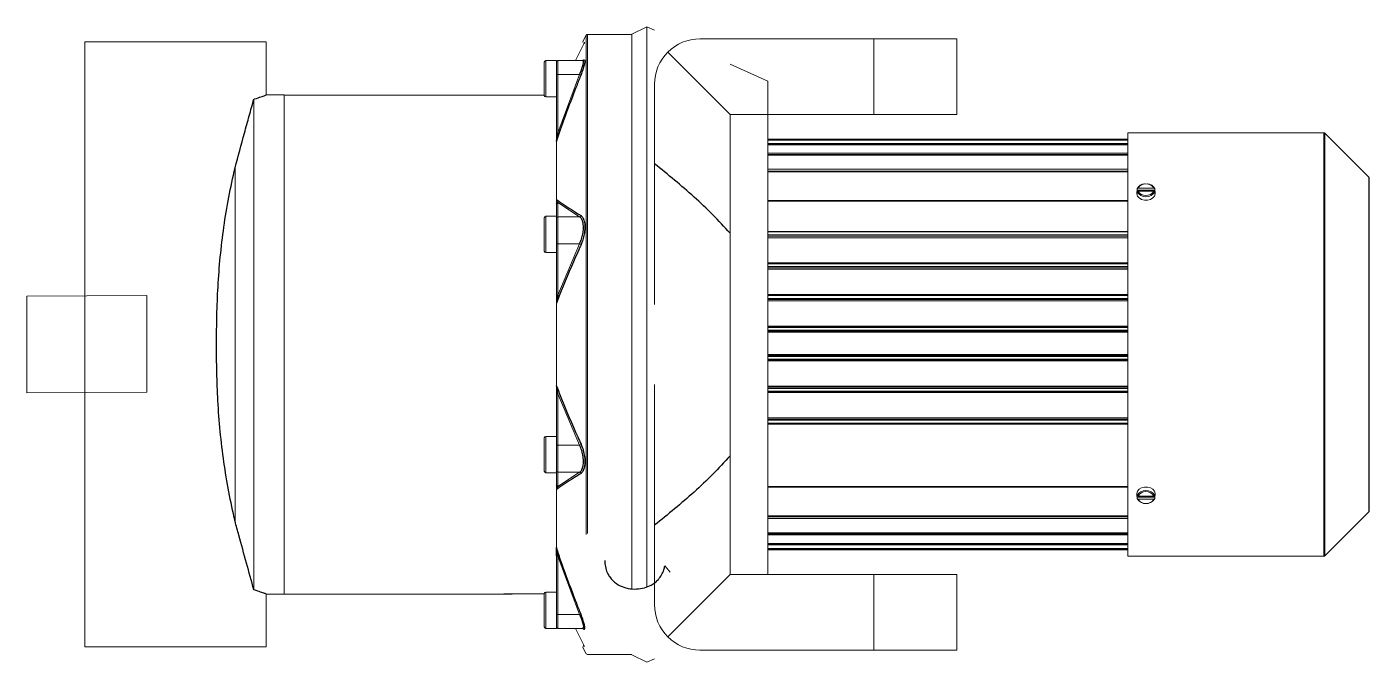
# Model space of a CAD drawing. Header units: millimetres. Extents: x 3795014 to 4300160, y 3869364 to 4016788.
# Drawn here: x 4220350.9 to 4220572.8, y 3927939.3 to 3928044.3 of the extents above; entities that cross this region are included whole.
import ezdxf

# ---------------------------------------------------------------- set-up
doc = ezdxf.new("R2010")
doc.units = ezdxf.units.MM
doc.layers.add('Дополнительная', color=7, linetype='Continuous', lineweight=18)

msp = doc.modelspace()

# ---------------------------------------------------------------- linework, layer by layer
at = {"color": 0, "linetype": 'Continuous', "lineweight": -3}
for points, knots in [([(4220443.05, 3928041.75, 0), (4220443.05, 3928041.75, 0), (4220443.06, 3928041.74, 0), (4220443.04, 3928041.71, 0), (4220443.02, 3928041.65, 0), (4220442.99, 3928041.58, 0), (4220442.96, 3928041.53, 0), (4220442.95, 3928041.5, 0)], [0, 0, 0, 0, 0.185607, 0.371089, 0.560628, 0.766123, 1, 1, 1, 1]), ([(4220442.28, 3928036.43, 0), (4220442.39, 3928036.69, 0), (4220442.61, 3928037.22, 0), (4220442.84, 3928037.93, 0), (4220442.93, 3928038.46, 0), (4220442.91, 3928038.72, 0), (4220442.81, 3928038.68, 0), (4220442.78, 3928038.67, 0)], [0, 0, 0, 0, 0.214874, 0.443103, 0.668733, 0.906613, 1, 1, 1, 1]), ([(4220442.76, 3928038.67, 0), (4220442.8, 3928038.71, 0), (4220442.95, 3928038.89, 0), (4220443.1, 3928038.88, 0), (4220443.16, 3928038.6, 0), (4220443.06, 3928038.01, 0), (4220442.84, 3928037.25, 0), (4220442.62, 3928036.67, 0), (4220442.51, 3928036.39, 0)], [0, 0, 0, 0, 0.059347, 0.266282, 0.45935, 0.642381, 0.82694, 1, 1, 1, 1]), ([(4220442.51, 3928036.39, 0), (4220442.45, 3928036.24, 0), (4220442.15, 3928035.48, 0), (4220440.9, 3928032.3, 0), (4220439.6, 3928028.8, 0), (4220438.61, 3928025.89, 0), (4220438.45, 3928025.43, 0)], [0, 0, 0, 0, 0.041712, 0.20856, 0.876044, 1, 1, 1, 1]), ([(4220388.43, 3928032.35, 0), (4220388.46, 3928032.36, 0), (4220388.92, 3928032.5, 0), (4220389.68, 3928032.76, 0), (4220390.29, 3928032.98, 0), (4220390.53, 3928033.07, 0), (4220390.47, 3928033.04, 0), (4220390.46, 3928033.04, 0)], [0, 0, 0, 0, 0.027109, 0.348647, 0.680487, 0.985831, 1, 1, 1, 1]), ([(4220385.31, 3928021, 0), (4220385.83, 3928022.92, 0), (4220386.61, 3928025.82, 0), (4220387.66, 3928029.59, 0), (4220388.17, 3928031.43, 0), (4220388.43, 3928032.35, 0)], [0, 0, 0, 0, 0.497568, 0.748292, 1, 1, 1, 1]), ([(4220438.43, 3928026.71, 0), (4220438.43, 3928026.65, 0), (4220438.43, 3928026.26, 0), (4220438.43, 3928025.75, 0), (4220438.43, 3928025.42, 0), (4220438.43, 3928025.34, 0)], [0, 0, 0, 0, 0.129151, 0.778934, 1, 1, 1, 1]), ([(4220438.45, 3928025.43, 0), (4220438.47, 3928025.52, 0), (4220438.53, 3928025.87, 0), (4220438.61, 3928026.34, 0), (4220438.67, 3928026.71, 0), (4220438.68, 3928026.77, 0)], [0, 0, 0, 0, 0.208155, 0.867764, 1, 1, 1, 1]), ([(4220467.16, 3928010.2, 0), (4220466.21, 3928011.23, 0), (4220464.3, 3928013.3, 0), (4220461.21, 3928016.2, 0), (4220458, 3928018.99, 0), (4220455.77, 3928020.76, 0), (4220454.66, 3928021.65, 0)], [0, 0, 0, 0, 0.248421, 0.497686, 0.748674, 1, 1, 1, 1]), ([(4220385.31, 3927962.59, 0), (4220384.96, 3927964.2, 0), (4220384.24, 3927967.43, 0), (4220383.43, 3927972.39, 0), (4220382.83, 3927977.43, 0), (4220382.46, 3927982.38, 0), (4220382.28, 3927987.21, 0), (4220382.24, 3927991.91, 0), (4220382.29, 3927996.62, 0), (4220382.47, 3928001.42, 0), (4220382.84, 3928006.28, 0), (4220383.43, 3928011.23, 0), (4220384.24, 3928016.16, 0), (4220384.95, 3928019.38, 0), (4220385.31, 3928021, 0)], [0, 0, 0, 0, 0.085044, 0.17011, 0.256508, 0.342919, 0.422399, 0.501886, 0.581656, 0.661418, 0.74551, 0.829591, 0.914806, 1, 1, 1, 1]), ([(4220438.43, 3928015.7, 0), (4220438.43, 3928015.69, 0), (4220438.43, 3928015.55, 0), (4220438.43, 3928015.27, 0), (4220438.43, 3928015.12, 0), (4220438.43, 3928015.03, 0)], [0, 0, 0, 0, 0.02554, 0.351288, 1, 1, 1, 1]), ([(4220438.45, 3928015.77, 0), (4220438.5, 3928015.73, 0), (4220438.76, 3928015.54, 0), (4220439.88, 3928014.76, 0), (4220441.19, 3928013.9, 0), (4220442.33, 3928013.2, 0), (4220442.51, 3928013.09, 0)], [0, 0, 0, 0, 0.041712, 0.208561, 0.87606, 1, 1, 1, 1]), ([(4220438.45, 3928015.77, 0), (4220438.48, 3928015.69, 0), (4220438.55, 3928015.46, 0), (4220438.62, 3928015.35, 0), (4220438.68, 3928015.27, 0)], [0, 0, 0, 0, 0.337908, 1, 1, 1, 1]), ([(4220442.28, 3928008.43, 0), (4220442.39, 3928008.68, 0), (4220442.61, 3928009.18, 0), (4220442.84, 3928010.08, 0), (4220442.94, 3928011.01, 0), (4220442.88, 3928011.88, 0), (4220442.66, 3928012.58, 0), (4220442.41, 3928012.79, 0), (4220442.28, 3928012.9, 0)], [0, 0, 0, 0, 0.151476, 0.312367, 0.471426, 0.63912, 0.819349, 1, 1, 1, 1]), ([(4220442.51, 3928013.09, 0), (4220442.64, 3928012.98, 0), (4220442.89, 3928012.75, 0), (4220443.11, 3928011.99, 0), (4220443.16, 3928011.05, 0), (4220443.06, 3928010.04, 0), (4220442.84, 3928009.07, 0), (4220442.62, 3928008.53, 0), (4220442.51, 3928008.27, 0)], [0, 0, 0, 0, 0.179989, 0.360384, 0.52869, 0.688247, 0.849136, 1, 1, 1, 1]), ([(4220442.51, 3928008.27, 0), (4220442.45, 3928008.13, 0), (4220442.15, 3928007.47, 0), (4220440.9, 3928004.67, 0), (4220439.6, 3928001.59, 0), (4220438.61, 3927999.03, 0), (4220438.45, 3927998.63, 0)], [0, 0, 0, 0, 0.0417118, 0.2085599, 0.8760444, 1, 1, 1, 1]), ([(4220438.43, 3928000.06, 0), (4220438.43, 3928000, 0), (4220438.43, 3927999.66, 0), (4220438.43, 3927999.17, 0), (4220438.43, 3927998.72, 0), (4220438.43, 3927998.61, 0)], [0, 0, 0, 0, 0.1291506, 0.7789339, 1, 1, 1, 1]), ([(4220438.68, 3927999.93, 0), (4220438.67, 3927999.88, 0), (4220438.61, 3927999.55, 0), (4220438.53, 3927999.13, 0), (4220438.47, 3927998.72, 0), (4220438.45, 3927998.63, 0)], [0, 0, 0, 0, 0.132236, 0.791845, 1, 1, 1, 1]), ([(4220438.43, 3927984.98, 0), (4220438.43, 3927984.97, 0), (4220438.43, 3927984.79, 0), (4220438.43, 3927984.27, 0), (4220438.43, 3927983.83, 0), (4220438.43, 3927983.53, 0)], [0, 0, 0, 0, 0.02554, 0.351288, 1, 1, 1, 1]), ([(4220438.45, 3927984.97, 0), (4220438.5, 3927984.83, 0), (4220438.76, 3927984.15, 0), (4220439.88, 3927981.32, 0), (4220441.19, 3927978.24, 0), (4220442.33, 3927975.72, 0), (4220442.51, 3927975.33, 0)], [0, 0, 0, 0, 0.041712, 0.208561, 0.87606, 1, 1, 1, 1]), ([(4220438.68, 3927983.66, 0), (4220438.62, 3927983.93, 0), (4220438.55, 3927984.35, 0), (4220438.48, 3927984.81, 0), (4220438.45, 3927984.97, 0)], [0, 0, 0, 0, 0.662092, 1, 1, 1, 1]), ([(4220442.28, 3927970.69, 0), (4220442.39, 3927970.78, 0), (4220442.61, 3927970.95, 0), (4220442.84, 3927971.52, 0), (4220442.94, 3927972.3, 0), (4220442.88, 3927973.25, 0), (4220442.66, 3927974.28, 0), (4220442.41, 3927974.87, 0), (4220442.28, 3927975.16, 0)], [0, 0, 0, 0, 0.151476, 0.312367, 0.471426, 0.63912, 0.819349, 1, 1, 1, 1]), ([(4220442.51, 3927975.33, 0), (4220442.64, 3927975.01, 0), (4220442.89, 3927974.37, 0), (4220443.11, 3927973.26, 0), (4220443.16, 3927972.23, 0), (4220443.06, 3927971.39, 0), (4220442.84, 3927970.78, 0), (4220442.62, 3927970.59, 0), (4220442.51, 3927970.5, 0)], [0, 0, 0, 0, 0.179989, 0.360384, 0.52869, 0.688247, 0.849136, 1, 1, 1, 1]), ([(4220467.16, 3927973.39, 0), (4220466.21, 3927972.36, 0), (4220464.3, 3927970.29, 0), (4220461.21, 3927967.39, 0), (4220458, 3927964.6, 0), (4220455.77, 3927962.83, 0), (4220454.66, 3927961.94, 0)], [0, 0, 0, 0, 0.248421, 0.497686, 0.748674, 1, 1, 1, 1]), ([(4220438.43, 3927968.57, 0), (4220438.43, 3927968.55, 0), (4220438.43, 3927968.45, 0), (4220438.43, 3927968.28, 0), (4220438.43, 3927967.97, 0), (4220438.43, 3927967.89, 0)], [0, 0, 0, 0, 0.129151, 0.778934, 1, 1, 1, 1]), ([(4220442.51, 3927970.5, 0), (4220442.45, 3927970.46, 0), (4220442.15, 3927970.28, 0), (4220440.9, 3927969.5, 0), (4220439.6, 3927968.65, 0), (4220438.61, 3927967.93, 0), (4220438.45, 3927967.82, 0)], [0, 0, 0, 0, 0.0417118, 0.2085599, 0.8760444, 1, 1, 1, 1]), ([(4220438.68, 3927968.32, 0), (4220438.67, 3927968.31, 0), (4220438.61, 3927968.21, 0), (4220438.53, 3927968.08, 0), (4220438.47, 3927967.87, 0), (4220438.45, 3927967.82, 0)], [0, 0, 0, 0, 0.132236, 0.791845, 1, 1, 1, 1]), ([(4220388.43, 3927951.25, 0), (4220388.02, 3927952.71, 0), (4220387.2, 3927955.64, 0), (4220386.15, 3927959.48, 0), (4220385.52, 3927961.81, 0), (4220385.31, 3927962.59, 0)], [0, 0, 0, 0, 0.397502, 0.7987903, 1, 1, 1, 1]), ([(4220438.43, 3927958.25, 0), (4220438.43, 3927958.25, 0), (4220438.43, 3927958.14, 0), (4220438.43, 3927957.68, 0), (4220438.43, 3927957.2, 0), (4220438.43, 3927956.88, 0)], [0, 0, 0, 0, 0.02554, 0.351288, 1, 1, 1, 1]), ([(4220438.43, 3927956.88, 0), (4220438.43, 3927956.94, 0), (4220438.43, 3927957.33, 0), (4220438.43, 3927957.84, 0), (4220438.43, 3927958.17, 0), (4220438.43, 3927958.25, 0)], [0, 0, 0, 0, 0.129151, 0.778934, 1, 1, 1, 1]), ([(4220438.68, 3927956.82, 0), (4220438.62, 3927957.13, 0), (4220438.55, 3927957.6, 0), (4220438.48, 3927958.02, 0), (4220438.45, 3927958.16, 0)], [0, 0, 0, 0, 0.662092, 1, 1, 1, 1]), ([(4220438.45, 3927958.16, 0), (4220438.5, 3927958.01, 0), (4220438.65, 3927957.56, 0), (4220438.81, 3927957.11, 0), (4220438.91, 3927956.82, 0)], [0, 0, 0, 0, 0.343216, 1, 1, 1, 1]), ([(4220442.51, 3927947.21, 0), (4220442.45, 3927947.36, 0), (4220442.15, 3927948.11, 0), (4220440.9, 3927951.29, 0), (4220439.6, 3927954.79, 0), (4220438.61, 3927957.71, 0), (4220438.45, 3927958.16, 0)], [0, 0, 0, 0, 0.041712, 0.20856, 0.876044, 1, 1, 1, 1]), ([(4220438.45, 3927958.16, 0), (4220438.47, 3927958.08, 0), (4220438.53, 3927957.72, 0), (4220438.61, 3927957.25, 0), (4220438.67, 3927956.88, 0), (4220438.68, 3927956.82, 0)], [0, 0, 0, 0, 0.208155, 0.867764, 1, 1, 1, 1]), ([(4220446.44, 3927956.12, 0), (4220446.45, 3927955.77, 0), (4220446.49, 3927955.07, 0), (4220446.78, 3927954.15, 0), (4220447.22, 3927953.37, 0), (4220447.88, 3927952.6, 0), (4220448.87, 3927951.9, 0), (4220450.25, 3927951.44, 0), (4220451.67, 3927951.33, 0), (4220453.02, 3927951.55, 0), (4220454.04, 3927951.96, 0), (4220454.78, 3927952.46, 0), (4220455.38, 3927953.02, 0), (4220455.87, 3927953.72, 0), (4220456.21, 3927954.48, 0), (4220456.32, 3927955, 0), (4220456.36, 3927955.23, 0)], [0, 0, 0, 0, 0.081577, 0.163072, 0.226074, 0.288998, 0.386769, 0.468078, 0.549704, 0.624028, 0.699691, 0.752131, 0.804636, 0.874494, 0.944449, 1, 1, 1, 1]), ([(4220390.46, 3927950.55, 0), (4220390.43, 3927950.56, 0), (4220390.37, 3927950.59, 0), (4220389.78, 3927950.8, 0), (4220389.08, 3927951.04, 0), (4220388.56, 3927951.2, 0), (4220388.43, 3927951.25, 0)], [0, 0, 0, 0, 0.300687, 0.595642, 0.898715, 1, 1, 1, 1]), ([(4220442.28, 3927947.16, 0), (4220442.39, 3927946.9, 0), (4220442.61, 3927946.37, 0), (4220442.84, 3927945.66, 0), (4220442.93, 3927945.14, 0), (4220442.91, 3927944.87, 0), (4220442.81, 3927944.91, 0), (4220442.78, 3927944.92, 0)], [0, 0, 0, 0, 0.214874, 0.443103, 0.668733, 0.906613, 1, 1, 1, 1]), ([(4220442.76, 3927944.92, 0), (4220442.8, 3927944.88, 0), (4220442.95, 3927944.7, 0), (4220443.1, 3927944.71, 0), (4220443.16, 3927944.99, 0), (4220443.06, 3927945.58, 0), (4220442.84, 3927946.34, 0), (4220442.62, 3927946.92, 0), (4220442.51, 3927947.21, 0)], [0, 0, 0, 0, 0.059347, 0.266282, 0.45935, 0.642381, 0.82694, 1, 1, 1, 1]), ([(4220443.05, 3927941.84, 0), (4220443.05, 3927941.85, 0), (4220443.06, 3927941.85, 0), (4220443.04, 3927941.89, 0), (4220443.02, 3927941.94, 0), (4220442.99, 3927942.01, 0), (4220442.96, 3927942.06, 0), (4220442.95, 3927942.09, 0)], [0, 0, 0, 0, 0.185607, 0.371089, 0.560628, 0.766123, 1, 1, 1, 1])]:
    msp.add_open_spline(points, degree=3, knots=knots, dxfattribs=at)
at = {"layer": 'Дополнительная', "linetype": 'Continuous'}
for p, q in [((4220453.41, 3928044.3, 0), (4220450.91, 3928043.09, 0)), ((4220454.66, 3928043.73, 0), (4220453.41, 3928044.3, 0)), ((4220453.41, 3928044.3, 0), (4220453.41, 3927951.71, 0)), ((4220360.47, 3927967.73, 0), (4220360.47, 3928041.8, 0)), ((4220360.47, 3928041.8, 0), (4220390.47, 3928041.8, 0)), ((4220390.47, 3928041.8, 0), (4220390.47, 3928033.04, 0)), ((4220443.36, 3928042.91, 0), (4220442.78, 3928041.76, 0)), ((4220443.36, 3927991.8, 0), (4220443.36, 3928042.91, 0)), ((4220450.91, 3928043.05, 0), (4220443.58, 3928043.05, 0)), ((4220443.58, 3928043.05, 0), (4220443.58, 3927991.8, 0)), ((4220450.91, 3928043.09, 0), (4220450.91, 3927951.36, 0)), ((4220462.16, 3928042.31, 0), (4220490.91, 3928042.31, 0)), ((4220490.91, 3928042.31, 0), (4220490.91, 3928029.81, 0)), ((4220490.91, 3928042.31, 0), (4220504.66, 3928042.31, 0)), ((4220504.66, 3928042.31, 0), (4220504.66, 3928029.81, 0)), ((4220442.95, 3928041.5, 0), (4220441.58, 3928038.71, 0)), ((4220467.16, 3928029.81, 0), (4220456.86, 3928040.12, 0)), ((4220436.43, 3928035.73, 0), (4220436.43, 3928038.46, 0)), ((4220438.43, 3928038.71, 0), (4220436.68, 3928038.71, 0)), ((4220436.68, 3928038.71, 0), (4220436.68, 3928035.73, 0)), ((4220438.43, 3928038.71, 0), (4220438.43, 3928035.2, 0)), ((4220442.78, 3928038.71, 0), (4220438.68, 3928038.71, 0)), ((4220438.68, 3928038.71, 0), (4220438.68, 3928036.43, 0)), ((4220442.82, 3928038.72, 0), (4220442.81, 3928038.71, 0)), ((4220473.41, 3928035.3, 0), (4220467.16, 3928038.11, 0)), ((4220436.43, 3928032.96, 0), (4220436.43, 3928035.73, 0)), ((4220436.68, 3928035.73, 0), (4220436.68, 3928032.71, 0)), ((4220438.43, 3928026.71, 0), (4220438.43, 3928035.2, 0)), ((4220438.68, 3928026.77, 0), (4220442.28, 3928036.43, 0)), ((4220438.68, 3928036.43, 0), (4220438.68, 3928026.77, 0)), ((4220438.68, 3928036.43, 0), (4220442.28, 3928036.43, 0)), ((4220473.41, 3928035.3, 0), (4220473.41, 3927953.78, 0)), ((4220393.43, 3928033.05, 0), (4220390.46, 3928033.05, 0)), ((4220393.43, 3927991.8, 0), (4220393.43, 3928032.99, 0)), ((4220393.43, 3928032.99, 0), (4220393.43, 3927950.55, 0)), ((4220393.43, 3928032.99, 0), (4220406.97, 3928032.99, 0)), ((4220406.97, 3928032.99, 0), (4220429.73, 3928032.99, 0)), ((4220429.73, 3928032.99, 0), (4220436.43, 3928032.99, 0)), ((4220454.66, 3928034.81, 0), (4220454.66, 3927998.42, 0)), ((4220388.43, 3927951.25, 0), (4220388.43, 3928032.35, 0)), ((4220436.68, 3928032.71, 0), (4220438.43, 3928032.71, 0)), ((4220467.16, 3928029.81, 0), (4220467.16, 3927986.96, 0)), ((4220467.16, 3928029.81, 0), (4220490.91, 3928029.81, 0)), ((4220490.91, 3928029.81, 0), (4220504.66, 3928029.81, 0)), ((4220438.43, 3928026.71, 0), (4220438.43, 3928015.93, 0)), ((4220565.31, 3928026.8, 0), (4220532.91, 3928026.8, 0)), ((4220532.91, 3928026.8, 0), (4220532.91, 3927956.8, 0)), ((4220565.31, 3927967.19, 0), (4220565.31, 3928026.8, 0)), ((4220572.73, 3928019.47, 0), (4220565.48, 3928026.72, 0)), ((4220565.48, 3928026.72, 0), (4220565.48, 3927956.87, 0)), ((4220438.45, 3928025.43, 0), (4220438.45, 3928015.77, 0)), ((4220532.91, 3928025.74, 0), (4220473.41, 3928025.74, 0)), ((4220532.91, 3928025.74, 0), (4220473.41, 3928025.74, 0)), ((4220532.91, 3928025.71, 0), (4220473.41, 3928025.71, 0)), ((4220532.91, 3928025.56, 0), (4220473.41, 3928025.56, 0)), ((4220532.91, 3928025.02, 0), (4220473.41, 3928025.02, 0)), ((4220532.91, 3928025.02, 0), (4220473.41, 3928025.02, 0)), ((4220532.91, 3928024.91, 0), (4220473.41, 3928024.91, 0)), ((4220532.91, 3928024.77, 0), (4220473.41, 3928024.77, 0)), ((4220532.91, 3928023.41, 0), (4220473.41, 3928023.41, 0)), ((4220532.91, 3928023.4, 0), (4220473.41, 3928023.4, 0)), ((4220532.91, 3928023.22, 0), (4220473.41, 3928023.22, 0)), ((4220532.91, 3928023.08, 0), (4220473.41, 3928023.08, 0)), ((4220385.31, 3927962.59, 0), (4220385.31, 3928021, 0)), ((4220532.91, 3928020.78, 0), (4220473.41, 3928020.78, 0)), ((4220532.91, 3928020.75, 0), (4220473.41, 3928020.75, 0)), ((4220532.91, 3928020.47, 0), (4220473.41, 3928020.47, 0)), ((4220532.91, 3928020.35, 0), (4220473.41, 3928020.35, 0)), ((4220572.73, 3927964.12, 0), (4220572.73, 3928019.47, 0)), ((4220534.61, 3928017.66, 0), (4220534.46, 3928017.55, 0)), ((4220534.46, 3928017.55, 0), (4220534.46, 3928017.3, 0)), ((4220534.46, 3928017.3, 0), (4220537.36, 3928017.3, 0)), ((4220537.21, 3928017.66, 0), (4220534.61, 3928017.66, 0)), ((4220535.71, 3928018.33, 0), (4220535.69, 3928018.33, 0)), ((4220536.14, 3928018.33, 0), (4220536.11, 3928018.33, 0)), ((4220537.36, 3928017.55, 0), (4220537.21, 3928017.66, 0)), ((4220537.36, 3928017.3, 0), (4220537.36, 3928017.55, 0)), ((4220572.81, 3927964.3, 0), (4220572.81, 3928019.3, 0)), ((4220360.47, 3928015.86, 0), (4220360.47, 3927941.8, 0)), ((4220438.43, 3928015.54, 0), (4220438.43, 3928015.03, 0)), ((4220438.43, 3928012.99, 0), (4220438.43, 3928015.03, 0)), ((4220442.28, 3928012.9, 0), (4220438.68, 3928015.27, 0)), ((4220438.68, 3928015.27, 0), (4220438.68, 3928012.9, 0)), ((4220532.91, 3928015.59, 0), (4220473.41, 3928015.59, 0)), ((4220532.91, 3928015.47, 0), (4220473.41, 3928015.47, 0)), ((4220534.41, 3928017.04, 0), (4220534.41, 3928016.68, 0)), ((4220534.46, 3928017.03, 0), (4220534.61, 3928017.13, 0)), ((4220534.46, 3928016.78, 0), (4220534.46, 3928017.03, 0)), ((4220534.61, 3928017.13, 0), (4220537.21, 3928017.13, 0)), ((4220537.21, 3928017.13, 0), (4220537.36, 3928017.03, 0)), ((4220537.36, 3928017.03, 0), (4220537.36, 3928016.78, 0)), ((4220537.41, 3928016.68, 0), (4220537.41, 3928017.04, 0)), ((4220438.43, 3928012.99, 0), (4220436.68, 3928012.99, 0)), ((4220436.68, 3928012.99, 0), (4220436.68, 3928007.88, 0)), ((4220438.43, 3928012.99, 0), (4220438.43, 3928007.54, 0)), ((4220438.68, 3928012.9, 0), (4220438.68, 3928008.43, 0)), ((4220438.68, 3928012.9, 0), (4220442.28, 3928012.9, 0)), ((4220436.43, 3928008.05, 0), (4220436.43, 3928012.74, 0)), ((4220438.68, 3928008.43, 0), (4220442.28, 3928008.43, 0)), ((4220438.68, 3927999.93, 0), (4220442.28, 3928008.43, 0)), ((4220438.68, 3928008.43, 0), (4220438.68, 3927999.93, 0)), ((4220532.91, 3928010.49, 0), (4220473.41, 3928010.49, 0)), ((4220532.91, 3928010.46, 0), (4220473.41, 3928010.46, 0)), ((4220532.91, 3928010.39, 0), (4220473.41, 3928010.39, 0)), ((4220532.91, 3928009.94, 0), (4220473.41, 3928009.94, 0)), ((4220532.91, 3928009.71, 0), (4220473.41, 3928009.71, 0)), ((4220532.91, 3928009.68, 0), (4220473.41, 3928009.68, 0)), ((4220532.91, 3928009.45, 0), (4220473.41, 3928009.45, 0)), ((4220436.43, 3928007.24, 0), (4220436.43, 3928008.05, 0)), ((4220436.68, 3928007.88, 0), (4220436.68, 3928006.99, 0)), ((4220436.68, 3928006.99, 0), (4220438.43, 3928006.99, 0)), ((4220438.43, 3928000.06, 0), (4220438.43, 3928007.54, 0)), ((4220532.91, 3928005.28, 0), (4220473.41, 3928005.28, 0)), ((4220532.91, 3928005.22, 0), (4220473.41, 3928005.22, 0)), ((4220532.91, 3928005.13, 0), (4220473.41, 3928005.13, 0)), ((4220532.91, 3928004.68, 0), (4220473.41, 3928004.68, 0)), ((4220532.91, 3928004.47, 0), (4220473.41, 3928004.47, 0)), ((4220532.91, 3928004.45, 0), (4220473.41, 3928004.45, 0)), ((4220532.91, 3928004.24, 0), (4220473.41, 3928004.24, 0)), ((4220438.43, 3928000.06, 0), (4220438.43, 3927983.53, 0)), ((4220532.91, 3928000.07, 0), (4220473.41, 3928000.07, 0)), ((4220532.91, 3927999.98, 0), (4220473.41, 3927999.98, 0)), ((4220532.91, 3927999.87, 0), (4220473.41, 3927999.87, 0)), ((4220438.45, 3927998.63, 0), (4220438.45, 3927984.97, 0)), ((4220532.91, 3927999.42, 0), (4220473.41, 3927999.42, 0)), ((4220532.91, 3927999.23, 0), (4220473.41, 3927999.23, 0)), ((4220532.91, 3927999.21, 0), (4220473.41, 3927999.21, 0)), ((4220532.91, 3927999.03, 0), (4220473.41, 3927999.03, 0)), ((4220467.16, 3927953.78, 0), (4220467.16, 3927996.63, 0)), ((4220532.91, 3927994.85, 0), (4220473.41, 3927994.85, 0)), ((4220532.91, 3927994.74, 0), (4220473.41, 3927994.74, 0)), ((4220532.91, 3927994.6, 0), (4220473.41, 3927994.6, 0)), ((4220532.91, 3927994.15, 0), (4220473.41, 3927994.15, 0)), ((4220532.91, 3927993.99, 0), (4220473.41, 3927993.99, 0)), ((4220532.91, 3927993.97, 0), (4220473.41, 3927993.97, 0)), ((4220532.91, 3927993.81, 0), (4220473.41, 3927993.81, 0)), ((4220393.43, 3927950.55, 0), (4220393.43, 3927991.8, 0)), ((4220443.36, 3927960.39, 0), (4220443.36, 3927991.8, 0)), ((4220443.58, 3927991.8, 0), (4220443.58, 3927960.57, 0)), ((4220532.91, 3927990.13, 0), (4220473.41, 3927990.13, 0)), ((4220532.91, 3927989.99, 0), (4220473.41, 3927989.99, 0)), ((4220532.91, 3927989.83, 0), (4220473.41, 3927989.83, 0)), ((4220532.91, 3927989.38, 0), (4220473.41, 3927989.38, 0)), ((4220532.91, 3927989.24, 0), (4220473.41, 3927989.24, 0)), ((4220532.91, 3927989.22, 0), (4220473.41, 3927989.22, 0)), ((4220532.91, 3927989.08, 0), (4220473.41, 3927989.08, 0)), ((4220454.66, 3927948.78, 0), (4220454.66, 3927985.18, 0)), ((4220532.91, 3927984.9, 0), (4220473.41, 3927984.9, 0)), ((4220532.91, 3927984.73, 0), (4220473.41, 3927984.73, 0)), ((4220532.91, 3927984.55, 0), (4220473.41, 3927984.55, 0)), ((4220532.91, 3927984.1, 0), (4220473.41, 3927984.1, 0)), ((4220532.91, 3927983.98, 0), (4220473.41, 3927983.98, 0)), ((4220532.91, 3927983.96, 0), (4220473.41, 3927983.96, 0)), ((4220438.43, 3927976.06, 0), (4220438.43, 3927983.53, 0)), ((4220442.28, 3927975.16, 0), (4220438.68, 3927983.66, 0)), ((4220438.68, 3927983.66, 0), (4220438.68, 3927975.16, 0)), ((4220532.91, 3927983.85, 0), (4220473.41, 3927983.85, 0)), ((4220532.91, 3927979.66, 0), (4220473.41, 3927979.66, 0)), ((4220532.91, 3927979.47, 0), (4220473.41, 3927979.47, 0)), ((4220532.91, 3927979.27, 0), (4220473.41, 3927979.27, 0)), ((4220532.91, 3927978.82, 0), (4220473.41, 3927978.82, 0)), ((4220532.91, 3927978.72, 0), (4220473.41, 3927978.72, 0)), ((4220532.91, 3927978.7, 0), (4220473.41, 3927978.7, 0)), ((4220532.91, 3927978.62, 0), (4220473.41, 3927978.62, 0)), ((4220436.43, 3927970.85, 0), (4220436.43, 3927976.35, 0)), ((4220438.43, 3927976.6, 0), (4220436.68, 3927976.6, 0)), ((4220436.68, 3927976.6, 0), (4220436.68, 3927970.6, 0)), ((4220438.43, 3927976.06, 0), (4220438.43, 3927970.6, 0)), ((4220438.68, 3927975.16, 0), (4220438.68, 3927970.69, 0)), ((4220438.68, 3927975.16, 0), (4220442.28, 3927975.16, 0)), ((4220436.68, 3927970.6, 0), (4220438.43, 3927970.6, 0)), ((4220438.43, 3927968.57, 0), (4220438.43, 3927970.6, 0)), ((4220438.68, 3927970.69, 0), (4220442.28, 3927970.69, 0)), ((4220438.68, 3927968.32, 0), (4220442.28, 3927970.69, 0)), ((4220438.68, 3927970.69, 0), (4220438.68, 3927968.32, 0)), ((4220438.43, 3927968.57, 0), (4220438.43, 3927956.88, 0)), ((4220438.45, 3927967.82, 0), (4220438.45, 3927958.16, 0)), ((4220532.91, 3927968.33, 0), (4220473.41, 3927968.33, 0)), ((4220532.91, 3927968.21, 0), (4220473.41, 3927968.21, 0)), ((4220534.41, 3927967.19, 0), (4220534.41, 3927966.84, 0)), ((4220534.46, 3927966.86, 0), (4220534.46, 3927967.1, 0)), ((4220534.61, 3927966.75, 0), (4220534.46, 3927966.86, 0)), ((4220534.46, 3927966.57, 0), (4220534.46, 3927966.32, 0)), ((4220534.46, 3927966.57, 0), (4220537.36, 3927966.57, 0)), ((4220534.46, 3927966.32, 0), (4220534.61, 3927966.22, 0)), ((4220537.21, 3927966.75, 0), (4220534.61, 3927966.75, 0)), ((4220534.61, 3927966.22, 0), (4220537.21, 3927966.22, 0)), ((4220537.36, 3927966.86, 0), (4220537.21, 3927966.75, 0)), ((4220537.21, 3927966.22, 0), (4220537.36, 3927966.32, 0)), ((4220537.36, 3927967.1, 0), (4220537.36, 3927966.86, 0)), ((4220537.36, 3927966.32, 0), (4220537.36, 3927966.57, 0)), ((4220537.41, 3927966.84, 0), (4220537.41, 3927967.19, 0)), ((4220565.31, 3927956.8, 0), (4220565.31, 3927967.19, 0)), ((4220565.48, 3927956.87, 0), (4220572.73, 3927964.12, 0)), ((4220532.91, 3927963.46, 0), (4220473.41, 3927963.46, 0)), ((4220532.91, 3927963.33, 0), (4220473.41, 3927963.33, 0)), ((4220532.91, 3927963.04, 0), (4220473.41, 3927963.04, 0)), ((4220473.41, 3927963.02, 0), (4220532.91, 3927963.02, 0)), ((4220532.91, 3927960.66, 0), (4220473.41, 3927960.66, 0)), ((4220532.91, 3927960.52, 0), (4220473.41, 3927960.52, 0)), ((4220532.91, 3927960.33, 0), (4220473.41, 3927960.33, 0)), ((4220473.41, 3927960.32, 0), (4220532.91, 3927960.32, 0)), ((4220532.91, 3927958.91, 0), (4220473.41, 3927958.91, 0)), ((4220532.91, 3927958.77, 0), (4220473.41, 3927958.77, 0)), ((4220473.41, 3927958.66, 0), (4220532.91, 3927958.66, 0)), ((4220532.91, 3927958.66, 0), (4220473.41, 3927958.66, 0)), ((4220532.91, 3927958.06, 0), (4220473.41, 3927958.06, 0)), ((4220532.91, 3927957.91, 0), (4220473.41, 3927957.91, 0)), ((4220473.41, 3927957.88, 0), (4220532.91, 3927957.88, 0)), ((4220532.91, 3927957.88, 0), (4220473.41, 3927957.88, 0)), ((4220473.41, 3927957.85, 0), (4220532.91, 3927957.85, 0)), ((4220438.43, 3927956.43, 0), (4220438.43, 3927956.88, 0)), ((4220438.43, 3927956.88, 0), (4220438.43, 3927948.39, 0)), ((4220438.73, 3927956.67, 0), (4220438.68, 3927956.82, 0)), ((4220438.68, 3927956.82, 0), (4220438.68, 3927956.63, 0)), ((4220438.68, 3927956.82, 0), (4220442.28, 3927947.16, 0)), ((4220438.68, 3927947.16, 0), (4220438.68, 3927956.82, 0)), ((4220456.36, 3927955.23, 0), (4220456.44, 3927955.15, 0)), ((4220457.23, 3927954.16, 0), (4220456.44, 3927955.15, 0)), ((4220532.91, 3927956.8, 0), (4220565.31, 3927956.8, 0)), ((4220467.16, 3927953.78, 0), (4220456.86, 3927943.48, 0)), ((4220467.16, 3927953.78, 0), (4220490.91, 3927953.78, 0)), ((4220490.91, 3927941.28, 0), (4220490.91, 3927953.78, 0)), ((4220490.91, 3927953.78, 0), (4220504.66, 3927953.78, 0)), ((4220504.66, 3927941.28, 0), (4220504.66, 3927953.78, 0)), ((4220429.73, 3927950.6, 0), (4220436.43, 3927950.6, 0)), ((4220436.43, 3927950.63, 0), (4220436.43, 3927947.86, 0)), ((4220436.68, 3927950.88, 0), (4220438.43, 3927950.88, 0)), ((4220436.68, 3927947.86, 0), (4220436.68, 3927950.88, 0)), ((4220390.46, 3927950.55, 0), (4220393.43, 3927950.55, 0)), ((4220390.47, 3927941.8, 0), (4220390.47, 3927950.55, 0)), ((4220393.43, 3927950.55, 0), (4220431.1, 3927950.55, 0)), ((4220438.43, 3927944.88, 0), (4220438.43, 3927948.39, 0)), ((4220436.43, 3927947.86, 0), (4220436.43, 3927945.13, 0)), ((4220436.68, 3927944.88, 0), (4220436.68, 3927947.86, 0)), ((4220438.68, 3927947.16, 0), (4220442.28, 3927947.16, 0)), ((4220438.68, 3927944.88, 0), (4220438.68, 3927947.16, 0)), ((4220438.43, 3927944.88, 0), (4220436.68, 3927944.88, 0)), ((4220442.78, 3927944.88, 0), (4220438.68, 3927944.88, 0)), ((4220442.95, 3927942.09, 0), (4220441.58, 3927944.88, 0)), ((4220442.82, 3927944.88, 0), (4220442.81, 3927944.88, 0)), ((4220360.47, 3927941.8, 0), (4220390.47, 3927941.8, 0)), ((4220443.36, 3927940.68, 0), (4220442.78, 3927941.83, 0)), ((4220450.91, 3927940.55, 0), (4220443.58, 3927940.55, 0)), ((4220453.41, 3927939.3, 0), (4220450.91, 3927940.5, 0)), ((4220454.66, 3927939.86, 0), (4220453.41, 3927939.3, 0)), ((4220462.16, 3927941.28, 0), (4220490.91, 3927941.28, 0)), ((4220490.91, 3927941.28, 0), (4220504.66, 3927941.28, 0))]:
    msp.add_line(p, q, dxfattribs=at)
at = {"layer": 'Дополнительная', "linetype": 'Continuous', "elevation": 0, "flags": 128}
for points in [[(4220534.41, 3928016.68), (4220534.5, 3928016.32), (4220534.76, 3928016.01), (4220535.16, 3928015.77), (4220535.65, 3928015.65), (4220536.17, 3928015.65), (4220536.66, 3928015.77), (4220537.06, 3928016.01), (4220537.32, 3928016.32), (4220537.41, 3928016.68)], [(4220438.43, 3928008.56), (4220438.43, 3928008.54), (4220438.44, 3928008.51), (4220438.47, 3928008.49), (4220438.5, 3928008.47), (4220438.54, 3928008.45), (4220438.58, 3928008.44), (4220438.63, 3928008.43), (4220438.68, 3928008.43)], [(4220438.68, 3927999.93), (4220438.63, 3927999.93), (4220438.58, 3927999.94), (4220438.54, 3927999.95), (4220438.5, 3927999.97), (4220438.47, 3927999.99), (4220438.44, 3928000.01), (4220438.43, 3928000.03), (4220438.43, 3928000.06)], [(4220438.43, 3927998.61), (4220438.43, 3927998.61), (4220438.43, 3927998.61), (4220438.43, 3927998.61), (4220438.43, 3927998.62), (4220438.44, 3927998.62), (4220438.44, 3927998.62), (4220438.45, 3927998.62), (4220438.45, 3927998.63)], [(4220438.43, 3927984.98), (4220438.43, 3927984.98), (4220438.43, 3927984.98), (4220438.43, 3927984.98), (4220438.43, 3927984.97), (4220438.44, 3927984.97), (4220438.44, 3927984.97), (4220438.45, 3927984.97), (4220438.45, 3927984.97)], [(4220438.43, 3927983.53), (4220438.43, 3927983.56), (4220438.44, 3927983.58), (4220438.47, 3927983.6), (4220438.5, 3927983.62), (4220438.54, 3927983.64), (4220438.58, 3927983.65), (4220438.63, 3927983.66), (4220438.68, 3927983.66)], [(4220438.43, 3927975.03), (4220438.43, 3927975.06), (4220438.44, 3927975.08), (4220438.47, 3927975.1), (4220438.5, 3927975.12), (4220438.54, 3927975.14), (4220438.58, 3927975.15), (4220438.63, 3927975.16), (4220438.68, 3927975.16)], [(4220537.41, 3927967.19), (4220537.32, 3927967.55), (4220537.06, 3927967.87), (4220536.66, 3927968.11), (4220536.17, 3927968.24), (4220535.65, 3927968.24), (4220535.16, 3927968.11), (4220534.76, 3927967.87), (4220534.5, 3927967.55), (4220534.41, 3927967.19), (4220534.41, 3927967.19)]]:
    msp.add_lwpolyline(points, dxfattribs=at)
at = {"layer": 'Дополнительная', "ltscale": 25, "elevation": 0}
msp.add_lwpolyline([(4220370.72, 3927999.91), (4220370.72, 3927983.91), (4220350.89, 3927983.8), (4220350.89, 3927999.8)], close=True, dxfattribs=at)
at = {"layer": 'Дополнительная', "linetype": 'Continuous'}
for centre, radius, start, end in [((4220443.58, 3928042.8, 0), 0.25, 90, 153.4349), ((4220462.16, 3928034.81, 0), 7.5, 90, 135), ((4220462.16, 3928034.81, 0), 7.5, 135, 180), ((4220436.68, 3928038.46, 0), 0.25, 90, 180), ((4220438.68, 3928038.46, 0), 0.25, 90, 180), ((4220438.62, 3928036.12, 0), 0.313, 79.1284, 127.6802), ((4220442.47, 3928036.8, 0), 0.418, 243.7614, 275.3061), ((4220436.68, 3928032.96, 0), 0.25, 180, 270), ((4220438.62, 3928026.47, 0), 0.313, 79.1284, 127.6802), ((4220565.31, 3928026.55, 0), 0.25, 45, 90), ((4220438.6, 3928025.34, 0), 0.174, 147.991, 179.6752), ((4220572.56, 3928019.3, 0), 0.25, 0, 45), ((4220535.17, 3928017.04, 0), 0.755, 159.5725, 200.4275), ((4220535.74, 3928016.89, 0), 1.45, 92.2213, 152.5806), ((4220535.91, 3928016.84, 0), 1.53, 32.2745, 147.7255), ((4220536.08, 3928016.89, 0), 1.45, 27.4194, 87.7787), ((4220536.65, 3928017.04, 0), 0.755, 339.5725, 20.4275), ((4220438.53, 3928015.7, 0), 0.0997, 137.2976, 178.4381), ((4220438.67, 3928015.02, 0), 0.246, 89.1748, 179.1504), ((4220535.91, 3928017.89, 0), 1.69, 210.7079, 329.2921), ((4220535.91, 3928017.95, 0), 1.53, 212.2745, 327.7255), ((4220436.68, 3928012.74, 0), 0.25, 90, 180), ((4220438.67, 3928012.65, 0), 0.246, 89.1748, 179.1504), ((4220442.25, 3928013.16, 0), 0.264, 276.8215, 345.2455), ((4220442.18, 3928008.06, 0), 0.382, 31.8574, 74.6946), ((4220436.68, 3928007.24, 0), 0.25, 180, 270), ((4220436.68, 3927976.35, 0), 0.25, 90, 180), ((4220442.18, 3927975.53, 0), 0.382, 285.3054, 328.1426), ((4220436.68, 3927970.85, 0), 0.25, 180, 270), ((4220438.67, 3927970.94, 0), 0.246, 180.8496, 270.8252), ((4220442.25, 3927970.43, 0), 0.264, 14.7545, 83.1785), ((4220438.67, 3927968.57, 0), 0.246, 180.8496, 270.8252), ((4220438.53, 3927967.89, 0), 0.0997, 181.5619, 222.7024), ((4220535.18, 3927966.84, 0), 0.772, 159.7962, 200.2038), ((4220535.91, 3927966.01, 0), 1.68, 30.2079, 149.7921), ((4220535.91, 3927967.17, 0), 1.68, 210.2079, 329.7921), ((4220535.91, 3927965.95, 0), 1.53, 31.7792, 148.2208), ((4220535.91, 3927967.02, 0), 1.53, 211.7792, 328.2208), ((4220536.64, 3927966.84, 0), 0.772, 339.7962, 20.2038), ((4220572.56, 3927964.3, 0), 0.25, 315, 0), ((4220438.6, 3927958.25, 0), 0.174, 180.3248, 212.009), ((4220438.6, 3927958.25, 0), 0.174, 180.3248, 212.009), ((4220438.62, 3927957.13, 0), 0.313, 232.3198, 280.8716), ((4220438.62, 3927957.13, 0), 0.313, 232.3198, 280.8716), ((4220565.31, 3927957.05, 0), 0.25, 270, 315), ((4220436.68, 3927950.63, 0), 0.25, 90, 180), ((4220462.16, 3927948.78, 0), 7.5, 180, 225), ((4220462.16, 3927948.78, 0), 7.5, 180, 225), ((4220438.62, 3927947.47, 0), 0.313, 232.3198, 280.8716), ((4220442.47, 3927946.79, 0), 0.418, 84.6939, 116.2386), ((4220436.68, 3927945.13, 0), 0.25, 180, 270), ((4220438.68, 3927945.13, 0), 0.25, 180, 270), ((4220462.16, 3927948.78, 0), 7.5, 225, 270), ((4220462.16, 3927948.78, 0), 7.5, 225, 270), ((4220443.58, 3927940.8, 0), 0.25, 206.5651, 270)]:
    msp.add_arc(centre, radius, start, end, dxfattribs=at)

doc.saveas('drawing.dxf')
